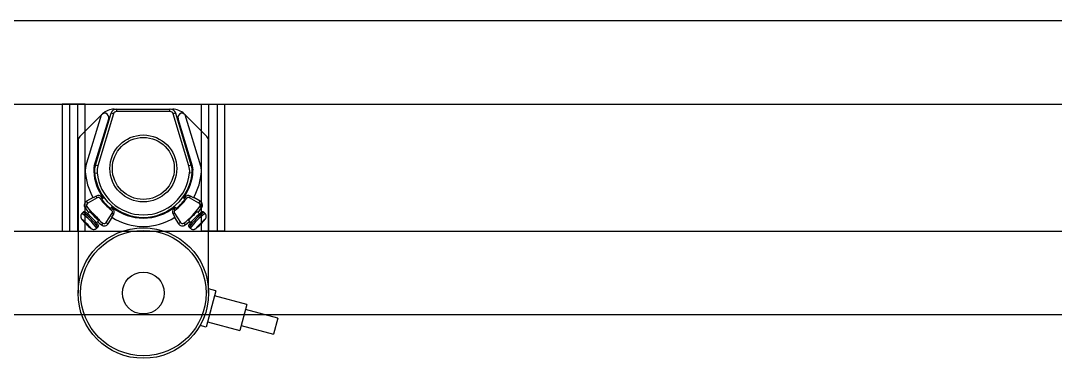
# Model space of a CAD drawing. Header units: inches. Extents: x 4 to 211, y 30 to 478.
# Drawn here: x 72.45 to 84.81, y 405.9 to 409.93 of the extents above; entities that cross this region are included whole.
import ezdxf

# ---------------------------------------------------------------- set-up
doc = ezdxf.new("R2010")
doc.units = ezdxf.units.IN
doc.header["$MEASUREMENT"] = 0
doc.layers.add('CONSTRUCTION', color=3, linetype='Continuous')
doc.layers.add('OBJECT', color=7, linetype='Continuous')

msp = doc.modelspace()

# ---------------------------------------------------------------- linework, layer by layer
at = {"layer": 'CONSTRUCTION'}
for p, q in [((73.42537, 408.81657), (73.15592, 408.54712)), ((73.22803, 408.19182), (73.41395, 408.80515)), ((73.34121, 408.20563), (73.52889, 408.82544)), ((73.55761, 408.81674), (73.36992, 408.19694)), ((73.55761, 408.81674), (73.52889, 408.82544)), ((73.56679, 408.87515), (74.23387, 408.87515)), ((73.59589, 408.84515), (73.59589, 408.87515)), ((74.23201, 408.84515), (73.59589, 408.84515)), ((74.23201, 408.84515), (74.23201, 408.87515)), ((74.299, 408.82544), (74.27029, 408.81674)), ((74.45798, 408.19694), (74.27029, 408.81674)), ((74.299, 408.82544), (74.48669, 408.20563)), ((74.4869, 408.2053), (74.30091, 408.82526)), ((74.67198, 408.54712), (74.40253, 408.81657)), ((74.59986, 408.19182), (74.41395, 408.80515)), ((73.32815, 408.19219), (73.49987, 408.75869)), ((74.49975, 408.19219), (74.32803, 408.75869)), ((73.13395, 408.49408), (73.13395, 406.67515)), ((74.69395, 406.67515), (74.69395, 408.49408)), ((73.36992, 408.19694), (73.34121, 408.20563)), ((74.48669, 408.20563), (74.45798, 408.19694)), ((73.33162, 408.10932), (73.36148, 408.11218)), ((74.49628, 408.10932), (74.46641, 408.11218)), ((73.31293, 407.81815), (73.23536, 407.77337)), ((73.36296, 407.81496), (73.24925, 407.74931)), ((73.35169, 407.83448), (73.31556, 407.81362)), ((73.36296, 407.81496), (73.35169, 407.83448)), ((73.39832, 407.80705), (73.41683, 407.81991)), ((73.42846, 407.80374), (73.41683, 407.81991)), ((73.44294, 407.81819), (73.42087, 407.79618)), ((74.40872, 407.79848), (74.38674, 407.8204)), ((74.41107, 407.81991), (74.40114, 407.80604)), ((74.42957, 407.80705), (74.41107, 407.81991)), ((74.46493, 407.81496), (74.4762, 407.83448)), ((74.57865, 407.74931), (74.46493, 407.81496)), ((74.51233, 407.81362), (74.4762, 407.83448)), ((74.59254, 407.77337), (74.51497, 407.81815)), ((73.24044, 407.71118), (73.2174, 407.69565)), ((73.24925, 407.74931), (73.23536, 407.77337)), ((73.52478, 407.68796), (73.54668, 407.7098)), ((73.54776, 407.68326), (73.53227, 407.69543)), ((73.53412, 407.66531), (73.54776, 407.68326)), ((74.29783, 407.69722), (74.28014, 407.68326)), ((74.29377, 407.66531), (74.28014, 407.68326)), ((74.28342, 407.71159), (74.30535, 407.68972)), ((74.57865, 407.74931), (74.59254, 407.77337)), ((74.58746, 407.71118), (74.61049, 407.69565)), ((73.1951, 407.64162), (73.18096, 407.62752)), ((73.27252, 407.64821), (73.24723, 407.62299)), ((73.47006, 407.51884), (73.54051, 407.62965)), ((73.49349, 407.50394), (73.54156, 407.57952)), ((73.53714, 407.58235), (73.55953, 407.61756)), ((73.54051, 407.62965), (73.55953, 407.61756)), ((74.28738, 407.62965), (74.26837, 407.61756)), ((74.26837, 407.61756), (74.29075, 407.58235)), ((74.28634, 407.57952), (74.3344, 407.50394)), ((74.28738, 407.62965), (74.35784, 407.51884)), ((74.58467, 407.62299), (74.55716, 407.65042)), ((74.65093, 407.62752), (74.63679, 407.64162)), ((73.35315, 407.51678), (73.37696, 407.54053)), ((73.3575, 407.45051), (73.37165, 407.46461)), ((73.43158, 407.51167), (73.41509, 407.48933)), ((73.47006, 407.51884), (73.49349, 407.50394)), ((74.35784, 407.51884), (74.3344, 407.50394)), ((74.39631, 407.51167), (74.41281, 407.48933)), ((74.45309, 407.54237), (74.47874, 407.51678)), ((74.46025, 407.46461), (74.47439, 407.45051)), ((74.78082, 406.7035), (74.66435, 406.26883)), ((74.78082, 406.7035), (74.69395, 406.72678)), ((75.15037, 406.53718), (74.764, 406.64071)), ((75.15037, 406.53718), (75.06755, 406.22809)), ((75.52121, 406.3757), (75.13484, 406.47923)), ((74.68118, 406.33162), (75.06755, 406.22809)), ((75.52121, 406.3757), (75.46945, 406.18252)), ((74.66435, 406.26883), (74.59132, 406.2884)), ((75.08308, 406.28604), (75.46945, 406.18252))]:
    msp.add_line(p, q, dxfattribs=at)
at = {"layer": 'CONSTRUCTION', "flags": 128}
for points in [[(74.56869, 407.63893), (74.5898, 407.66633), (74.61049, 407.69565)], [(73.28684, 407.45065), (73.28486, 407.45441), (73.27735, 407.46352), (73.26513, 407.47698), (73.24953, 407.49335), (73.23222, 407.51085), (73.2151, 407.52757), (73.20002, 407.54172), (73.1886, 407.55175), (73.18209, 407.55658), (73.18119, 407.55568), (73.186, 407.54916), (73.196, 407.53771), (73.2101, 407.52259), (73.22679, 407.50542), (73.24423, 407.48808), (73.26056, 407.47243), (73.274, 407.46017), (73.28309, 407.45264), (73.28684, 407.45065)], [(73.31305, 407.61681), (73.29428, 407.63672), (73.28139, 407.65142), (73.27634, 407.65867), (73.27989, 407.65736), (73.29151, 407.6477), (73.30943, 407.63115), (73.33092, 407.61024), (73.3527, 407.58815), (73.37147, 407.56824), (73.38436, 407.55355), (73.38941, 407.5463), (73.38585, 407.54761), (73.37423, 407.55727), (73.35631, 407.57381), (73.33483, 407.59472), (73.31305, 407.61681)], [(74.65098, 407.55685), (74.64723, 407.55486), (74.63814, 407.54733), (74.6247, 407.53507), (74.60837, 407.51942), (74.59093, 407.50208), (74.57424, 407.48491), (74.56014, 407.46979), (74.55014, 407.45834), (74.54533, 407.45182), (74.54623, 407.45092), (74.55274, 407.45575), (74.56416, 407.46578), (74.57924, 407.47993), (74.59636, 407.49665), (74.61367, 407.51415), (74.62927, 407.53052), (74.64149, 407.54398), (74.649, 407.55309), (74.65098, 407.55685)], [(73.3654, 407.529), (73.38667, 407.51125), (73.41509, 407.48933)], [(74.41281, 407.48933), (74.44122, 407.51125), (74.46464, 407.53085)]]:
    msp.add_lwpolyline(points, dxfattribs=at)
at = {"layer": 'CONSTRUCTION'}
for centre, radius in [((73.91395, 408.16515), 0.4), ((73.91395, 408.16515), 0.37), ((73.91395, 406.67515), 0.78), ((73.91395, 406.67515), 0.75), ((73.91395, 406.67515), 0.25)]:
    msp.add_circle(centre, radius, dxfattribs=at)
for centre, radius, start, end in [((73.46395, 408.75515), 0.07071, 90, 135), ((73.56679, 408.67515), 0.2, 90, 135), ((73.44601, 408.77308), 0.05574, 345.040798, 71.232466), ((73.59589, 408.80515), 0.07, 90, 163.152801), ((73.59589, 408.80515), 0.04, 90, 163.152801), ((74.23201, 408.80515), 0.07, 16.847199, 90), ((74.23201, 408.80515), 0.04, 16.847199, 90), ((74.23387, 408.80515), 0.07, 16.699244, 90), ((74.26111, 408.67515), 0.2, 45, 90), ((74.38188, 408.77308), 0.05574, 108.767534, 194.959202), ((74.36395, 408.75515), 0.07071, 45, 90), ((73.20895, 408.49408), 0.075, 135, 180), ((74.61895, 408.49408), 0.075, 0, 45), ((73.39551, 408.14105), 0.175, 163.136632, 182.660911), ((73.49562, 408.14143), 0.175, 163.136632, 183.245757), ((73.58048, 408.13318), 0.25, 163.152801, 185.4766), ((73.58048, 408.13318), 0.22, 163.152801, 185.4766), ((74.24742, 408.13318), 0.22, 354.5234, 16.847199), ((74.24742, 408.13318), 0.25, 354.5234, 16.847199), ((74.24745, 408.13346), 0.25, 354.572568, 16.699244), ((74.33228, 408.14143), 0.175, 356.754243, 16.863368), ((74.43239, 408.14105), 0.175, 357.339089, 16.863368), ((73.91395, 408.16515), 0.694, 182.660911, 210.432676), ((73.91395, 408.16515), 0.594, 183.245757, 216.507281), ((73.91395, 408.16515), 0.585, 185.4766, 354.5234), ((73.91395, 408.16515), 0.555, 185.4766, 354.5234), ((73.91395, 408.16515), 0.594, 323.768246, 356.754243), ((73.91395, 408.16515), 0.694, 329.567324, 357.339089), ((73.37634, 407.79179), 0.0493, 34.779419, 120), ((73.37634, 407.79179), 0.02676, 34.779419, 120), ((73.91395, 408.16515), 0.62778, 214.779419, 232.768875), ((73.91395, 408.16515), 0.62778, 307.231125, 325.220581), ((74.45155, 407.79179), 0.0493, 60, 145.220581), ((74.45155, 407.79179), 0.02676, 60, 145.220581), ((73.26263, 407.72614), 0.05454, 120, 213.981328), ((73.91395, 408.16515), 0.84, 213.981328, 218.982965), ((73.26263, 407.72614), 0.02676, 120, 213.981328), ((73.91395, 408.16515), 0.81222, 213.981328, 233.566966), ((73.91395, 408.16515), 0.594, 231.017633, 309.256308), ((73.51793, 407.64401), 0.0493, 327.548294, 52.768875), ((74.30996, 407.64401), 0.0493, 127.231125, 212.451706), ((73.91395, 408.16515), 0.81222, 306.433034, 326.018672), ((74.56527, 407.72614), 0.02676, 326.018672, 60), ((74.56527, 407.72614), 0.05454, 326.018672, 60), ((72.67746, 406.94879), 0.84509, 36.418739, 53.430692), ((72.63788, 406.90933), 0.92019, 37.116841, 52.731462), ((72.58696, 406.85966), 1.00917, 39.025185, 50.655065), ((73.51793, 407.64401), 0.02676, 327.548294, 52.768875), ((73.91395, 408.16515), 0.694, 237.115618, 302.884382), ((74.30996, 407.64401), 0.02676, 127.231125, 212.451706), ((75.19401, 406.90933), 0.92019, 127.268538, 142.883159), ((75.24381, 406.85854), 1.00917, 129.176882, 140.806762), ((75.15445, 406.9488), 0.84509, 126.570436, 143.582389), ((73.44747, 407.5332), 0.05454, 233.566966, 327.548294), ((73.44747, 407.5332), 0.02676, 233.566966, 327.548294), ((74.38042, 407.5332), 0.05454, 212.451706, 306.433034), ((74.38042, 407.5332), 0.02676, 212.451706, 306.433034)]:
    msp.add_arc(centre, radius, start, end, dxfattribs=at)
for points, knots in [([(73.5409, 408.02093), (73.54185, 408.01847), (73.54304, 408.01537), (73.54344, 408.01442), (73.54352, 408.01423)], [0, 0, 0, 0, 0.79504122, 1, 1, 1, 1]), ([(74.30606, 407.69043), (74.30618, 407.69018), (74.30651, 407.68952), (74.3143, 407.69456), (74.32753, 407.70468), (74.34449, 407.71948), (74.36238, 407.73712), (74.37908, 407.75566), (74.3931, 407.77321), (74.40316, 407.78751), (74.40868, 407.79674), (74.40828, 407.79754), (74.40812, 407.79787)], [0, 0, 0, 0, 0.06498019, 0.17241753, 0.28081033, 0.38886597, 0.49495614, 0.59927534, 0.70394047, 0.8108581, 0.91983297, 1, 1, 1, 1]), ([(73.52456, 407.68818), (73.52461, 407.68809), (73.52534, 407.68688), (73.52054, 407.68959), (73.51024, 407.6967), (73.49466, 407.70932), (73.47693, 407.72557), (73.45925, 407.74384), (73.44362, 407.76203), (73.43116, 407.7784), (73.42336, 407.79025), (73.4201, 407.79627), (73.42123, 407.7957), (73.42147, 407.79558)], [0, 0, 0, 0, 0.00867526, 0.11556862, 0.22354805, 0.33212, 0.43952844, 0.54472186, 0.6489188, 0.75444849, 0.86241673, 0.97161559, 1, 1, 1, 1]), ([(73.18136, 407.62701), (73.17777, 407.62311), (73.17069, 407.61542), (73.16643, 407.60101), (73.16588, 407.58797), (73.16804, 407.57724), (73.17137, 407.56912), (73.17476, 407.56326), (73.17861, 407.55773), (73.18424, 407.55072), (73.19382, 407.5398), (73.2077, 407.52494), (73.21864, 407.51351), (73.2247, 407.50745), (73.22506, 407.5071)], [0, 0, 0, 0, 0.09190133, 0.18143388, 0.25645974, 0.32094706, 0.3755513, 0.42159379, 0.47526191, 0.5752427, 0.71576357, 0.85014992, 0.99120505, 1, 1, 1, 1]), ([(73.2238, 407.64247), (73.22323, 407.64289), (73.22149, 407.64415), (73.21867, 407.64571), (73.21317, 407.64748), (73.20695, 407.64773), (73.20036, 407.64601), (73.19692, 407.64298), (73.19532, 407.64156)], [0, 0, 0, 0, 0.12174681, 0.37405472, 0.5232198, 0.67689674, 0.84871093, 1, 1, 1, 1]), ([(73.27314, 407.6476), (73.27307, 407.64788), (73.27277, 407.64915), (73.27762, 407.64471), (73.28737, 407.63466), (73.30159, 407.61944), (73.31846, 407.60162), (73.33634, 407.58322), (73.35308, 407.56643), (73.36691, 407.55265), (73.37506, 407.54397), (73.37829, 407.54), (73.37691, 407.5406), (73.37686, 407.54062)], [0, 0, 0, 0, 0.03149301, 0.13830581, 0.24525671, 0.35273379, 0.46036752, 0.56761954, 0.67455411, 0.78165971, 0.88908384, 0.99646539, 1, 1, 1, 1]), ([(74.55656, 407.64983), (74.55663, 407.65011), (74.55695, 407.65139), (74.55219, 407.64702), (74.54256, 407.63704), (74.52845, 407.62183), (74.51167, 407.60397), (74.49385, 407.5855), (74.47712, 407.56861), (74.46329, 407.55473), (74.45506, 407.54592), (74.45179, 407.54189), (74.45316, 407.54248), (74.45323, 407.54251)], [0, 0, 0, 0, 0.02981943, 0.13659485, 0.24350816, 0.35098173, 0.45865223, 0.56594656, 0.67289007, 0.77996971, 0.88736643, 0.99474894, 1, 1, 1, 1]), ([(74.5947, 407.49492), (74.60001, 407.50022), (74.61099, 407.51119), (74.62667, 407.52751), (74.64036, 407.54232), (74.64917, 407.55251), (74.65477, 407.55973), (74.65947, 407.56681), (74.66402, 407.57733), (74.66639, 407.59052), (74.66462, 407.60617), (74.65847, 407.61922), (74.65276, 407.62551), (74.65093, 407.62752)], [0, 0, 0, 0, 0.118558111, 0.245180158, 0.373005304, 0.505437673, 0.580907595, 0.649658315, 0.708948141, 0.775766639, 0.86469794, 0.956851248, 1, 1, 1, 1]), ([(74.63679, 407.64162), (74.63474, 407.64325), (74.63103, 407.64621), (74.62464, 407.64768), (74.61939, 407.64752), (74.61529, 407.64644), (74.61239, 407.64519), (74.61109, 407.6444), (74.61044, 407.64401)], [0, 0, 0, 0, 0.217425629, 0.393777909, 0.548357249, 0.692617464, 0.848398893, 1, 1, 1, 1]), ([(73.22506, 407.5071), (73.23034, 407.50177), (73.24128, 407.49076), (73.25756, 407.47504), (73.27234, 407.46131), (73.2825, 407.45247), (73.28971, 407.44685), (73.29677, 407.44213), (73.30728, 407.43755), (73.32046, 407.43515), (73.33612, 407.43688), (73.34919, 407.44299), (73.35549, 407.44869), (73.3575, 407.45051)], [0, 0, 0, 0, 0.11855811, 0.24518016, 0.3730053, 0.50543767, 0.5809076, 0.64965831, 0.70894814, 0.77576664, 0.86469794, 0.95685125, 1, 1, 1, 1]), ([(73.37165, 407.46461), (73.37328, 407.46666), (73.37625, 407.47036), (73.37774, 407.47675), (73.37759, 407.482), (73.37652, 407.4861), (73.37528, 407.489), (73.37449, 407.49031), (73.3741, 407.49095)], [0, 0, 0, 0, 0.21742563, 0.39377791, 0.54835725, 0.69261746, 0.84839889, 1, 1, 1, 1]), ([(74.45932, 407.4933), (74.45891, 407.49274), (74.45765, 407.49099), (74.4561, 407.48817), (74.45434, 407.48266), (74.45411, 407.47644), (74.45585, 407.46985), (74.45889, 407.46643), (74.46031, 407.46482)], [0, 0, 0, 0, 0.12174681, 0.37405472, 0.5232198, 0.67689674, 0.84871093, 1, 1, 1, 1]), ([(74.4749, 407.45091), (74.4788, 407.44733), (74.48652, 407.44026), (74.50093, 407.43604), (74.51398, 407.43553), (74.5247, 407.43771), (74.53282, 407.44107), (74.53866, 407.44447), (74.54419, 407.44834), (74.55118, 407.45399), (74.56208, 407.46359), (74.5769, 407.47751), (74.5883, 407.48849), (74.59434, 407.49456), (74.5947, 407.49492)], [0, 0, 0, 0, 0.09190133, 0.18143388, 0.25645974, 0.32094706, 0.3755513, 0.42159379, 0.47526191, 0.5752427, 0.71576357, 0.85014992, 0.99120505, 1, 1, 1, 1])]:
    msp.add_open_spline(points, degree=3, knots=knots, dxfattribs=at)
at = {"layer": 'OBJECT'}
for points in [[(58.91395, 408.93184), (88.91395, 408.93184), (88.91395, 409.93184), (58.91395, 409.93184)], [(72.94516, 407.41515), (73.13266, 407.41515), (73.13266, 408.93184), (72.94516, 408.93184)], [(73.03191, 407.41515), (73.21941, 407.41515), (73.21941, 408.93184), (73.03191, 408.93184)], [(74.79599, 407.41515), (74.60849, 407.41515), (74.60849, 408.93184), (74.79599, 408.93184)], [(74.88389, 407.41515), (74.69639, 407.41515), (74.69639, 408.93184), (74.88389, 408.93184)], [(51.66395, 407.41515), (96.16395, 407.41515), (96.16395, 406.41515), (51.66395, 406.41515)]]:
    msp.add_lwpolyline(points, close=True, dxfattribs=at)

doc.saveas('drawing.dxf')
